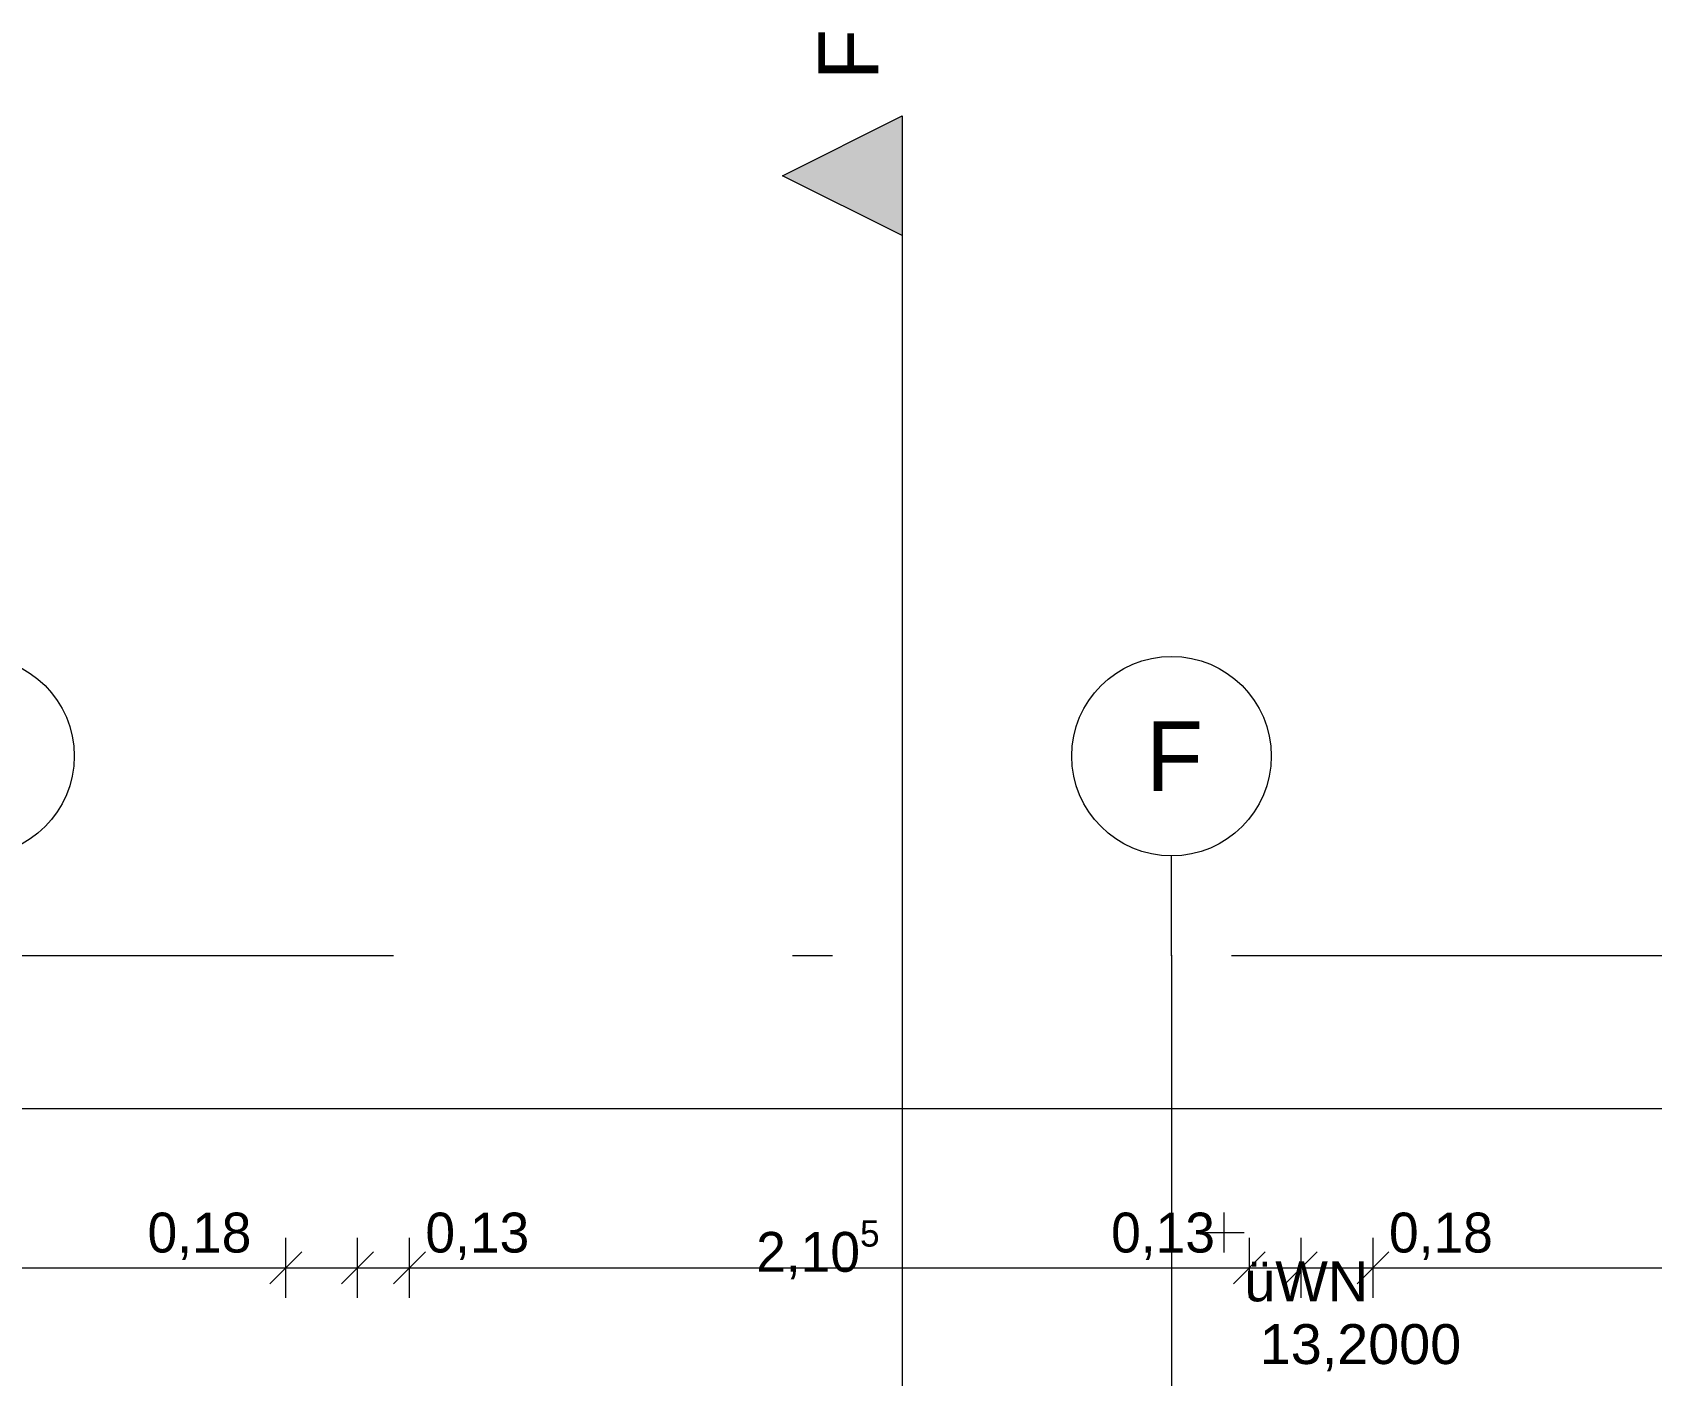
# Model space of a CAD drawing. Header units: metres. Extents: x -3 to 205, y -18 to 45.
# Drawn here: x 12.145 to 16.203, y 1.947 to 5.315 of the extents above; entities that cross this region are included whole.
import ezdxf

# ---------------------------------------------------------------- set-up
doc = ezdxf.new("R2010")
doc.units = ezdxf.units.M
doc.header["$MEASUREMENT"] = 0
doc.linetypes.add('Achse', pattern=[0.004, 0.002, -0.001, 0, -0.001])
doc.linetypes.add('Schnittlinie', pattern=[0.006, 0.003, -0.0015, 0, -0.0015])
for name, color, linetype in [('1._1.Stock PP STG1_3_000 Achsraster', 7, 'Continuous'), ('1._1.Stock PP STG1_3_851 Marker Schnitt', 7, 'Continuous'), ('1._1.Stock PP STG1_3_910 Allgemein Lageplan Höhen', 7, 'Continuous'), ('1._1.Stock PP STG1_3_950 Polierplan Bemaßung', 7, 'Continuous')]:
    doc.layers.add(name, color=color, linetype=linetype)
doc.styles.add('ERSTELLTER_STIL_1', font='arial.ttf')
doc.styles.add('ERSTELLTER_STIL_2', font='')
doc.styles.get('ERSTELLTER_STIL_2').set_extended_font_data('Eurostile')

msp = doc.modelspace()

# ---------------------------------------------------------------- hatches: boundary and pattern name
at = {"layer": '1._1.Stock PP STG1_3_851 Marker Schnitt', "linetype": 'Continuous', "lineweight": 0, "true_color": 0x000000}
msp.add_hatch(color=18, dxfattribs=at).paths.add_polyline_path([(14.325, 5.105), (14.025, 4.955), (14.325, 4.805)])

# ---------------------------------------------------------------- linework, layer by layer
at = {"layer": '1._1.Stock PP STG1_3_000 Achsraster', "color": 5, "linetype": 'Achse', "lineweight": 0, "ltscale": 1000}
for p, q in [((15, 3), (15, 3.25)), ((-1.25, 3), (21, 3)), ((15, 3), (15, -18))]:
    msp.add_line(p, q, dxfattribs=at)
at = {"layer": '1._1.Stock PP STG1_3_000 Achsraster', "color": 5, "linetype": 'Continuous', "lineweight": 0, "ltscale": 1000}
for centre in [(12, 3.5), (15, 3.5)]:
    msp.add_circle(centre, 0.25, dxfattribs=at)
at = {"layer": '1._1.Stock PP STG1_3_000 Achsraster', "color": 5, "linetype": 'Achse', "lineweight": 0, "ltscale": 1000}
msp.add_point((15, 3), dxfattribs=at)
msp.add_point((15, 3), dxfattribs=at)
at = {"layer": '1._1.Stock PP STG1_3_851 Marker Schnitt', "color": 7, "linetype": 'Schnittlinie', "lineweight": 13, "ltscale": 1000}
msp.add_line((14.325, 4.805), (14.325, -18), dxfattribs=at)
at = {"layer": '1._1.Stock PP STG1_3_851 Marker Schnitt', "color": 7, "linetype": 'Continuous', "lineweight": 13, "ltscale": 1000, "flags": 128}
msp.add_lwpolyline([(14.325, 5.105), (14.325, 4.805), (14.025, 4.955)], close=True, dxfattribs=at)
at = {"layer": '1._1.Stock PP STG1_3_910 Allgemein Lageplan Höhen', "color": 7, "linetype": 'Continuous', "lineweight": 13, "ltscale": 1000}
for p, q in [((15.1323, 2.2559), (15.1323, 2.3559)), ((15.0823, 2.3059), (15.1823, 2.3059))]:
    msp.add_line(p, q, dxfattribs=at)
at = {"layer": '1._1.Stock PP STG1_3_950 Polierplan Bemaßung', "color": 1, "linetype": 'Continuous', "lineweight": 13, "ltscale": 1000, "true_color": 0xfb0106}
msp.add_line((0, 2.6169), (18.985, 2.6169), dxfattribs=at)
at = {"layer": '1._1.Stock PP STG1_3_950 Polierplan Bemaßung', "color": 6, "linetype": 'Continuous', "lineweight": 13, "ltscale": 1000, "true_color": 0xfb02fe}
for p, q in [((12.78, 2.1419), (12.78, 2.2919)), ((12.96, 2.1419), (12.96, 2.2919)), ((13.09, 2.1419), (13.09, 2.2919)), ((15.195, 2.1419), (15.195, 2.2919)), ((15.325, 2.1419), (15.325, 2.2919)), ((15.505, 2.1419), (15.505, 2.2919)), ((12.82, 2.2569), (12.74, 2.1769)), ((13, 2.2569), (12.92, 2.1769)), ((13.13, 2.2569), (13.05, 2.1769)), ((15.235, 2.2569), (15.155, 2.1769)), ((15.365, 2.2569), (15.285, 2.1769)), ((15.545, 2.2569), (15.465, 2.1769)), ((9.62, 2.2169), (12.78, 2.2169)), ((12.78, 2.2169), (12.96, 2.2169)), ((12.96, 2.2169), (13.09, 2.2169)), ((13.09, 2.2169), (15.195, 2.2169)), ((15.195, 2.2169), (15.325, 2.2169)), ((15.325, 2.2169), (15.505, 2.2169)), ((15.505, 2.2169), (18.674, 2.2169))]:
    msp.add_line(p, q, dxfattribs=at)

# ---------------------------------------------------------------- texts
at = {"layer": '1._1.Stock PP STG1_3_000 Achsraster', "color": 5, "linetype": 'Continuous', "lineweight": 0, "insert": (14.9358, 3.5875), "char_height": 0.175, "attachment_point": 1, "style": 'ERSTELLTER_STIL_2'}
msp.add_mtext('\\A1;{\\pql;\\pt0;\\fEurostile|b0|i0|c0|p0;\\W1.000000;F}', dxfattribs=at)
at = {"layer": '1._1.Stock PP STG1_3_851 Marker Schnitt', "color": 7, "linetype": 'Continuous', "lineweight": 13, "insert": (14.265, 5.195), "char_height": 0.15, "attachment_point": 7, "rotation": 90, "style": 'ERSTELLTER_STIL_1'}
msp.add_mtext('\\A1;{\\pql;\\pt0;\\fArial|b0|i0|c0|p0;\\W1.000000;F}', dxfattribs=at)
at = {"layer": '1._1.Stock PP STG1_3_910 Allgemein Lageplan Höhen', "color": 7, "linetype": 'Continuous', "lineweight": 13, "char_height": 0.1, "attachment_point": 1, "style": 'ERSTELLTER_STIL_1'}
for s, insert in [('\\A1;{\\pql;\\fArial|b0|i0|c0|p0;\\W1.000000;üWN}', (15.1823, 2.2331)), ('\\A1;{\\pql;\\fArial|b0|i0|c0|p0;\\W1.000000; 13,2000}', (15.1823, 2.0759))]:
    msp.add_mtext(s, dxfattribs=dict(at, insert=insert))
at = {"layer": '1._1.Stock PP STG1_3_950 Polierplan Bemaßung', "color": 6, "linetype": 'Continuous', "lineweight": 13, "true_color": 0xfb02fe, "char_height": 0.1, "width": 0.306373, "attachment_point": 7, "style": 'ERSTELLTER_STIL_2'}
for s, insert in [('\\A1;{\\pql;\\fEurostile|b0|i0|c0|p0;\\W1.000000;0,18}', (12.4336, 2.2369)), ('\\A1;{\\pql;\\fEurostile|b0|i0|c0|p0;\\W1.000000;0,13}', (13.13, 2.2369)), ('\\A1;{\\pql;\\fEurostile|b0|i0|c0|p0;\\W1.000000;0,13}', (14.8486, 2.2369)), ('\\A1;{\\pql;\\fEurostile|b0|i0|c0|p0;\\W1.000000;0,18}', (15.545, 2.2369))]:
    msp.add_mtext(s, dxfattribs=dict(at, insert=insert))
at = {"layer": '1._1.Stock PP STG1_3_950 Polierplan Bemaßung', "color": 6, "linetype": 'Continuous', "lineweight": 13, "true_color": 0xfb02fe, "insert": (13.959, 2.1779), "char_height": 0.1, "attachment_point": 7, "style": 'ERSTELLTER_STIL_2'}
msp.add_mtext('\\A1;{\\pql;\\fEurostile|b0|i0|c0|p0;\\W1.000000;2,10\\fEurostile|b0|i0|c0|p0;\\W1.000000;\\A1{\\H.66x;\\S5^  ;}}', dxfattribs=at)

doc.saveas('drawing.dxf')
